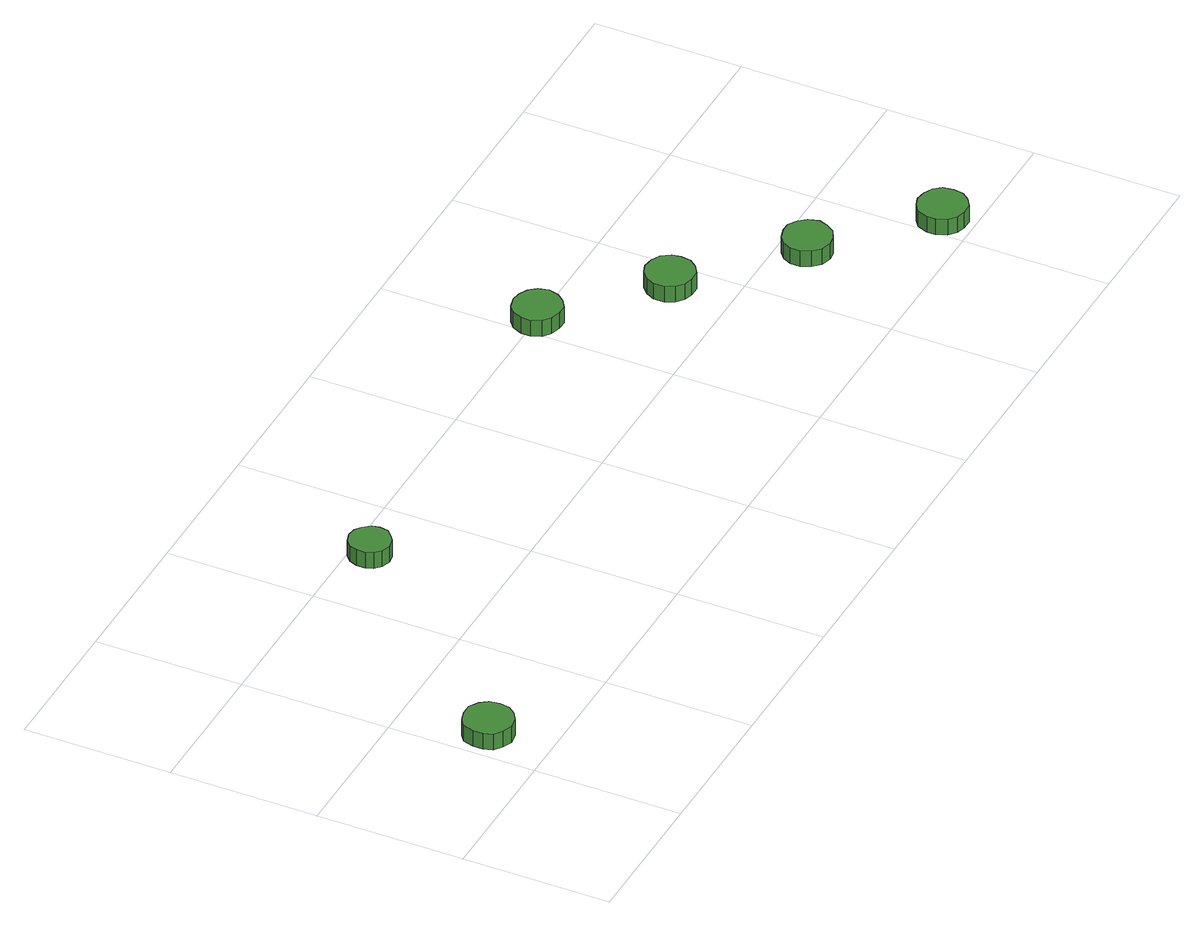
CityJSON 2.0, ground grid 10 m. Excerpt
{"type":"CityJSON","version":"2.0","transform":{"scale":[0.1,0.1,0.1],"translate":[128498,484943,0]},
"CityObjects":{
"tree1":{"type":"SolitaryVegetationObject","attributes":{"function":"something"},"geometry":[{"type":"MultiSurface","lod":"1","boundaries":[[[0,1,2,3,4,5,6,7,8,9,10,11,12,13,14]],[[15,16,17,18,19,20,21,22,23,24,25,26,27,28,29]],[[0,29,28,1]],[[1,28,27,2]],[[2,27,26,3]],[[3,26,25,4]],[[4,25,24,5]],[[5,24,23,6]],[[6,23,22,7]],[[7,22,21,8]],[[8,21,20,9]],[[9,20,19,10]],[[10,19,18,11]],[[11,18,17,12]],[[12,17,16,13]],[[13,16,15,14]],[[14,15,29,0]]]}]},
"tree2":{"type":"SolitaryVegetationObject","attributes":{"function":"something"},"geometry":[{"type":"MultiSurface","lod":"1","boundaries":[[[30,31,32,33,34,35,36,37,38,39,40,41,42,43,44]],[[45,46,47,48,49,50,51,52,53,54,55,56,57,58,59]],[[30,59,58,31]],[[31,58,57,32]],[[32,57,56,33]],[[33,56,55,34]],[[34,55,54,35]],[[35,54,53,36]],[[36,53,52,37]],[[37,52,51,38]],[[38,51,50,39]],[[39,50,49,40]],[[40,49,48,41]],[[41,48,47,42]],[[42,47,46,43]],[[43,46,45,44]],[[44,45,59,30]]]}]},
"tree3":{"type":"SolitaryVegetationObject","attributes":{"function":"something"},"geometry":[{"type":"MultiSurface","lod":"1","boundaries":[[[60,61,62,63,64,65,66,67,68,69,70,71,72,73,74]],[[75,76,77,78,79,80,81,82,83,84,85,86,87,88,89]],[[60,89,88,61]],[[61,88,87,62]],[[62,87,86,63]],[[63,86,85,64]],[[64,85,84,65]],[[65,84,83,66]],[[66,83,82,67]],[[67,82,81,68]],[[68,81,80,69]],[[69,80,79,70]],[[70,79,78,71]],[[71,78,77,72]],[[72,77,76,73]],[[73,76,75,74]],[[74,75,89,60]]]}]},
"tree4":{"type":"SolitaryVegetationObject","attributes":{"function":"something"},"geometry":[{"type":"MultiSurface","lod":"1","boundaries":[[[90,91,92,93,94,95,96,97,98,99,100,101,102,103,104]],[[105,106,107,108,109,110,111,112,113,114,115,116,117,118,119]],[[90,119,118,91]],[[91,118,117,92]],[[92,117,116,93]],[[93,116,115,94]],[[94,115,114,95]],[[95,114,113,96]],[[96,113,112,97]],[[97,112,111,98]],[[98,111,110,99]],[[99,110,109,100]],[[100,109,108,101]],[[101,108,107,102]],[[102,107,106,103]],[[103,106,105,104]],[[104,105,119,90]]]}]},
"tree5":{"type":"SolitaryVegetationObject","attributes":{"function":"something"},"geometry":[{"type":"MultiSurface","lod":"1","boundaries":[[[120,121,122,123,124,125,126,127,128,129,130,131,132,133,134]],[[135,136,137,138,139,140,141,142,143,144,145,146,147,148,149]],[[120,149,148,121]],[[121,148,147,122]],[[122,147,146,123]],[[123,146,145,124]],[[124,145,144,125]],[[125,144,143,126]],[[126,143,142,127]],[[127,142,141,128]],[[128,141,140,129]],[[129,140,139,130]],[[130,139,138,131]],[[131,138,137,132]],[[132,137,136,133]],[[133,136,135,134]],[[134,135,149,120]]]}]},
"tree6":{"type":"SolitaryVegetationObject","attributes":{"function":"something"},"geometry":[{"type":"MultiSurface","lod":"1","boundaries":[[[150,151,152,153,154,155,156,157,158,159,160,161,162,163,164]],[[165,166,167,168,169,170,171,172,173,174,175,176,177,178,179]],[[150,179,178,151]],[[151,178,177,152]],[[152,177,176,153]],[[153,176,175,154]],[[154,175,174,155]],[[155,174,173,156]],[[156,173,172,157]],[[157,172,171,158]],[[158,171,170,159]],[[159,170,169,160]],[[160,169,168,161]],[[161,168,167,162]],[[162,167,166,163]],[[163,166,165,164]],[[164,165,179,150]]]}]}
},
"vertices":[
[36,41,16],[35,48,16],[31,53,16],[25,57,16],[18,57,16],[11,55,16],[6,51,16],[4,44,16],[4,37,16],[6,31,16],[11,27,16],[18,24,16],[25,25,16],[31,29,16],[35,34,16],[35,34,4],[31,29,4],[25,25,4],[18,24,4],[11,27,4],[6,31,4],[4,37,4],[4,44,4],[6,51,4],[11,55,4],[18,57,4],[25,57,4],[31,53,4],[35,48,4],[36,41,4],
[165,186,16],[164,191,16],[160,196,16],[156,199,16],[150,200,16],[144,198,16],[140,194,16],[138,189,16],[138,183,16],[140,178,16],[144,174,16],[150,172,16],[156,173,16],[160,176,16],[164,180,16],[164,180,4],[160,176,4],[156,173,4],[150,172,4],[144,174,4],[140,178,4],[138,183,4],[138,189,4],[140,194,4],[144,198,4],[150,200,4],[156,199,4],[160,196,4],[164,191,4],[165,186,4],
[429,199,15],[427,206,15],[423,211,15],[417,214,15],[411,215,15],[404,213,15],[399,209,15],[396,202,15],[396,196,15],[399,189,15],[404,185,15],[411,183,15],[417,183,15],[423,187,15],[427,192,15],[427,192,3],[423,187,3],[417,183,3],[411,183,3],[404,185,3],[399,189,3],[396,196,3],[396,202,3],[399,209,3],[404,213,3],[411,215,3],[417,214,3],[423,211,3],[427,206,3],[429,199,3],
[495,141,15],[494,147,15],[490,153,15],[484,156,15],[477,157,15],[471,155,15],[466,150,15],[463,144,15],[463,137,15],[466,131,15],[471,127,15],[477,125,15],[484,125,15],[490,129,15],[494,134,15],[494,134,3],[490,129,3],[484,125,3],[477,125,3],[471,127,3],[466,131,3],[463,137,3],[463,144,3],[466,150,3],[471,155,3],[477,157,3],[484,156,3],[490,153,3],[494,147,3],[495,141,3],
[564,80,16],[562,87,16],[558,92,16],[552,96,16],[546,96,16],[539,94,16],[534,90,16],[531,84,16],[531,77,16],[534,71,16],[539,66,16],[546,64,16],[552,65,16],[558,68,16],[562,74,16],[562,74,4],[558,68,4],[552,65,4],[546,64,4],[539,66,4],[534,71,4],[531,77,4],[531,84,4],[534,90,4],[539,94,4],[546,96,4],[552,96,4],[558,92,4],[562,87,4],[564,80,4],
[631,21,14],[630,28,14],[626,33,14],[620,36,14],[613,37,14],[607,35,14],[602,31,14],[599,24,14],[599,18,14],[602,11,14],[607,7,14],[613,5,14],[620,5,14],[626,9,14],[630,14,14],[630,14,2],[626,9,2],[620,5,2],[613,5,2],[607,7,2],[602,11,2],[599,18,2],[599,24,2],[602,31,2],[607,35,2],[613,37,2],[620,36,2],[626,33,2],[630,28,2],[631,21,2]
]}
